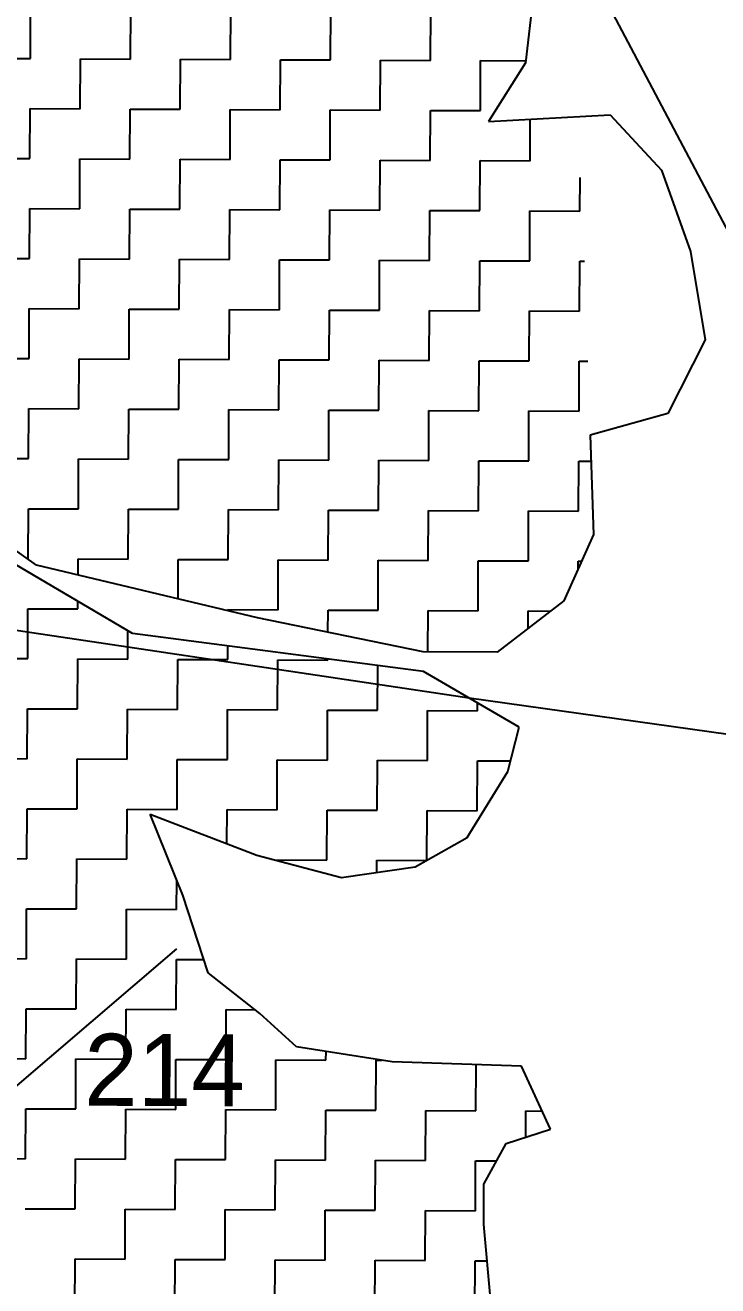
# Model space of a CAD drawing. Header units: metres. Extents: x 281411 to 286097, y 2026212 to 2030446.
# Drawn here: x 284463.5 to 284644.1, y 2029844.6 to 2030173.4 of the extents above; entities that cross this region are included whole.
import ezdxf
from ezdxf.enums import TextEntityAlignment as Align

# ---------------------------------------------------------------- set-up
doc = ezdxf.new("R2010")
doc.units = ezdxf.units.M
for name, color, linetype in [('POLY_HATCH', 12, 'Continuous'), ('POLY_PARCEL', 6, 'Continuous'), ('TEXT_PARCEL', 7, 'Continuous'), ('V_BOUND_LINE', 7, 'Continuous')]:
    doc.layers.add(name, color=color, linetype=linetype)
doc.styles.add('TEXT_MAP', font='')
doc.styles.get('TEXT_MAP').set_extended_font_data('Kruti Dev 050')

msp = doc.modelspace()

# ---------------------------------------------------------------- linework, layer by layer
msp.add_lwpolyline([(284403.34, 2029847.2), (284503.05, 2029932.46)])
at = {"layer": 'POLY_HATCH'}
for p, q in [((284596, 2030180.96), (284593.99, 2030163.66)), ((284593.99, 2030163.66), (284584.31, 2030148.33)), ((284584.31, 2030148.33), (284616.06, 2030150.1)), ((284616.06, 2030150.1), (284629.46, 2030135.62)), ((284629.46, 2030135.62), (284637.06, 2030114.44)), ((284637.06, 2030114.44), (284640.8, 2030091.35)), ((284640.8, 2030091.35), (284631.09, 2030072.17)), ((284631.09, 2030072.17), (284610.87, 2030066.49)), ((284610.87, 2030066.49), (284611.71, 2030040.53)), ((284491.45, 2030014.78), (284413.62, 2030060.56)), ((284466.44, 2030032.53), (284443.43, 2030048.98)), ((284611.71, 2030040.53), (284603.94, 2030023.26)), ((284524.09, 2030018.81), (284466.44, 2030032.53)), ((284603.94, 2030023.26), (284586.57, 2030009.88)), ((284567.33, 2030009.97), (284524.09, 2030018.81)), ((284567.39, 2030004.83), (284491.45, 2030014.78)), ((284586.57, 2030009.88), (284567.33, 2030009.97)), ((284592.34, 2029990.29), (284567.39, 2030004.83)), ((284589.4, 2029978.77), (284592.34, 2029990.29)), ((284578.74, 2029961.51), (284589.4, 2029978.77)), ((284504.61, 2029946.47), (284496.05, 2029967.65)), ((284496.05, 2029967.65), (284523.89, 2029956.95)), ((284565.24, 2029953.88), (284578.74, 2029961.51)), ((284523.89, 2029956.95), (284545.99, 2029951.09)), ((284545.99, 2029951.09), (284565.24, 2029953.88)), ((284511.25, 2029926.25), (284504.61, 2029946.47)), ((284524.67, 2029915.61), (284511.25, 2029926.25)), ((284534.25, 2029906.92), (284524.67, 2029915.61)), ((284559.24, 2029902.96), (284534.25, 2029906.92)), ((284592.9, 2029901.84), (284559.24, 2029902.96)), ((284600.52, 2029885.47), (284592.9, 2029901.84)), ((284588.96, 2029881.67), (284600.52, 2029885.47)), ((284583.14, 2029871.12), (284588.96, 2029881.67)), ((284583.09, 2029860.55), (284583.14, 2029871.12)), ((284584.93, 2029840.35), (284583.09, 2029860.55))]:
    msp.add_line(p, q, dxfattribs=at)
at = {"layer": 'POLY_HATCH', "linetype": 'Continuous'}
for p, q in [((284464.85, 2030164.73), (284464.91, 2030177.77)), ((284490.94, 2030164.61), (284491, 2030177.66)), ((284517.03, 2030164.49), (284517.09, 2030177.54)), ((284543.12, 2030164.37), (284543.18, 2030177.42)), ((284569.22, 2030164.26), (284569.27, 2030177.3)), ((284451.8, 2030164.79), (284464.85, 2030164.73)), ((284477.83, 2030151.62), (284477.89, 2030164.67)), ((284477.89, 2030164.67), (284490.94, 2030164.61)), ((284503.93, 2030151.51), (284503.99, 2030164.55)), ((284503.99, 2030164.55), (284517.03, 2030164.49)), ((284530.02, 2030151.39), (284530.08, 2030164.43)), ((284530.08, 2030164.43), (284543.12, 2030164.37)), ((284556.11, 2030151.27), (284556.17, 2030164.32)), ((284556.17, 2030164.32), (284569.22, 2030164.26)), ((284582.2, 2030151.15), (284582.26, 2030164.2)), ((284582.26, 2030164.2), (284594.05, 2030164.14)), ((284464.73, 2030138.64), (284464.79, 2030151.68)), ((284464.79, 2030151.68), (284477.83, 2030151.62)), ((284490.82, 2030138.52), (284490.88, 2030151.56)), ((284490.88, 2030151.56), (284503.93, 2030151.51)), ((284516.91, 2030138.4), (284516.97, 2030151.45)), ((284516.97, 2030151.45), (284530.02, 2030151.39)), ((284543.01, 2030138.28), (284543.06, 2030151.33)), ((284543.06, 2030151.33), (284556.11, 2030151.27)), ((284569.1, 2030138.16), (284569.16, 2030151.21)), ((284569.16, 2030151.21), (284582.2, 2030151.15)), ((284595.19, 2030138.05), (284595.24, 2030148.94)), ((284451.68, 2030138.69), (284464.73, 2030138.64)), ((284477.72, 2030125.53), (284477.78, 2030138.58)), ((284477.78, 2030138.58), (284490.82, 2030138.52)), ((284503.81, 2030125.41), (284503.87, 2030138.46)), ((284503.87, 2030138.46), (284516.91, 2030138.4)), ((284529.9, 2030125.3), (284529.96, 2030138.34)), ((284529.96, 2030138.34), (284543.01, 2030138.28)), ((284555.99, 2030125.18), (284556.05, 2030138.22)), ((284556.05, 2030138.22), (284569.1, 2030138.16)), ((284582.08, 2030125.06), (284582.14, 2030138.11)), ((284582.14, 2030138.11), (284595.19, 2030138.05)), ((284608.18, 2030124.94), (284608.22, 2030133.68)), ((284464.61, 2030112.54), (284464.67, 2030125.59)), ((284464.67, 2030125.59), (284477.72, 2030125.53)), ((284490.7, 2030112.43), (284490.76, 2030125.47)), ((284490.76, 2030125.47), (284503.81, 2030125.41)), ((284516.8, 2030112.31), (284516.85, 2030125.35)), ((284516.85, 2030125.35), (284529.9, 2030125.3)), ((284542.89, 2030112.19), (284542.95, 2030125.24)), ((284542.95, 2030125.24), (284555.99, 2030125.18)), ((284568.98, 2030112.07), (284569.04, 2030125.12)), ((284569.04, 2030125.12), (284582.08, 2030125.06)), ((284595.07, 2030111.95), (284595.13, 2030125)), ((284595.13, 2030125), (284608.18, 2030124.94)), ((284451.57, 2030112.6), (284464.61, 2030112.54)), ((284477.6, 2030099.44), (284477.66, 2030112.49)), ((284477.66, 2030112.49), (284490.7, 2030112.43)), ((284503.69, 2030099.32), (284503.75, 2030112.37)), ((284503.75, 2030112.37), (284516.8, 2030112.31)), ((284529.78, 2030099.2), (284529.84, 2030112.25)), ((284529.84, 2030112.25), (284542.89, 2030112.19)), ((284555.87, 2030099.09), (284555.93, 2030112.13)), ((284555.93, 2030112.13), (284568.98, 2030112.07)), ((284581.97, 2030098.97), (284582.03, 2030112.01)), ((284582.03, 2030112.01), (284595.07, 2030111.95)), ((284608.06, 2030098.85), (284608.12, 2030111.9)), ((284608.12, 2030111.9), (284609.39, 2030111.89)), ((284464.49, 2030086.45), (284464.55, 2030099.5)), ((284464.55, 2030099.5), (284477.6, 2030099.44)), ((284490.59, 2030086.33), (284490.64, 2030099.38)), ((284490.64, 2030099.38), (284503.69, 2030099.32)), ((284516.68, 2030086.22), (284516.74, 2030099.26)), ((284516.74, 2030099.26), (284529.78, 2030099.2)), ((284542.77, 2030086.1), (284542.83, 2030099.14)), ((284542.83, 2030099.14), (284555.87, 2030099.09)), ((284568.86, 2030085.98), (284568.92, 2030099.03)), ((284568.92, 2030099.03), (284581.97, 2030098.97)), ((284594.95, 2030085.86), (284595.01, 2030098.91)), ((284595.01, 2030098.91), (284608.06, 2030098.85)), ((284451.45, 2030086.51), (284464.49, 2030086.45)), ((284477.48, 2030073.35), (284477.54, 2030086.39)), ((284477.54, 2030086.39), (284490.59, 2030086.33)), ((284503.57, 2030073.23), (284503.63, 2030086.28)), ((284503.63, 2030086.28), (284516.68, 2030086.22)), ((284529.66, 2030073.11), (284529.72, 2030086.16)), ((284529.72, 2030086.16), (284542.77, 2030086.1)), ((284555.76, 2030072.99), (284555.82, 2030086.04)), ((284555.82, 2030086.04), (284568.86, 2030085.98)), ((284581.85, 2030072.88), (284581.91, 2030085.92)), ((284581.91, 2030085.92), (284594.95, 2030085.86)), ((284607.94, 2030072.76), (284608, 2030085.8)), ((284608, 2030085.8), (284610.24, 2030085.79)), ((284464.38, 2030060.36), (284464.43, 2030073.41)), ((284464.43, 2030073.41), (284477.48, 2030073.35)), ((284490.47, 2030060.24), (284490.53, 2030073.29)), ((284490.53, 2030073.29), (284503.57, 2030073.23)), ((284516.56, 2030060.12), (284516.62, 2030073.17)), ((284516.62, 2030073.17), (284529.66, 2030073.11)), ((284542.65, 2030060.01), (284542.71, 2030073.05)), ((284542.71, 2030073.05), (284555.76, 2030072.99)), ((284568.74, 2030059.89), (284568.8, 2030072.93)), ((284568.8, 2030072.93), (284581.85, 2030072.88)), ((284594.84, 2030059.77), (284594.89, 2030072.82)), ((284594.89, 2030072.82), (284607.94, 2030072.76)), ((284451.33, 2030060.42), (284464.38, 2030060.36)), ((284477.36, 2030047.26), (284477.42, 2030060.3)), ((284477.42, 2030060.3), (284490.47, 2030060.24)), ((284503.45, 2030047.14), (284503.51, 2030060.18)), ((284503.51, 2030060.18), (284516.56, 2030060.12)), ((284529.55, 2030047.02), (284529.61, 2030060.07)), ((284529.61, 2030060.07), (284542.65, 2030060.01)), ((284555.64, 2030046.9), (284555.7, 2030059.95)), ((284555.7, 2030059.95), (284568.74, 2030059.89)), ((284581.73, 2030046.78), (284581.79, 2030059.83)), ((284581.79, 2030059.83), (284594.84, 2030059.77)), ((284607.82, 2030046.67), (284607.88, 2030059.71)), ((284607.88, 2030059.71), (284611.09, 2030059.7)), ((284464.26, 2030034.27), (284464.32, 2030047.31)), ((284464.32, 2030047.31), (284477.36, 2030047.26)), ((284490.35, 2030034.15), (284490.41, 2030047.2)), ((284490.41, 2030047.2), (284503.45, 2030047.14)), ((284516.44, 2030034.03), (284516.5, 2030047.08)), ((284516.5, 2030047.08), (284529.55, 2030047.02)), ((284542.53, 2030033.91), (284542.59, 2030046.96)), ((284542.59, 2030046.96), (284555.64, 2030046.9)), ((284568.63, 2030033.8), (284568.68, 2030046.84)), ((284568.68, 2030046.84), (284581.73, 2030046.78)), ((284594.72, 2030033.68), (284594.78, 2030046.72)), ((284594.78, 2030046.72), (284607.82, 2030046.67)), ((284464.01, 2030034.27), (284464.26, 2030034.27)), ((284477.28, 2030029.95), (284477.3, 2030034.21)), ((284477.3, 2030034.21), (284490.35, 2030034.15)), ((284503.35, 2030023.75), (284503.4, 2030034.09)), ((284503.4, 2030034.09), (284516.44, 2030034.03)), ((284529.43, 2030020.93), (284529.49, 2030033.97)), ((284529.49, 2030033.97), (284542.53, 2030033.91)), ((284555.52, 2030020.81), (284555.58, 2030033.86)), ((284555.58, 2030033.86), (284568.63, 2030033.8)), ((284581.61, 2030020.69), (284581.67, 2030033.74)), ((284581.67, 2030033.74), (284594.72, 2030033.68)), ((284607.76, 2030033.62), (284608.6, 2030033.62)), ((284607.76, 2030031.74), (284607.76, 2030033.62)), ((284464.14, 2030008.18), (284464.2, 2030021.22)), ((284464.14, 2030008.18), (284464.2, 2030021.22)), ((284464.2, 2030021.22), (284477.25, 2030021.16)), ((284464.2, 2030021.22), (284477.25, 2030021.16)), ((284477.25, 2030021.16), (284477.25, 2030023.13)), ((284477.25, 2030021.16), (284477.25, 2030023.13)), ((284516.38, 2030020.99), (284529.43, 2030020.93)), ((284516.38, 2030020.65), (284516.38, 2030020.99)), ((284542.45, 2030015.06), (284542.48, 2030020.87)), ((284542.48, 2030020.87), (284555.52, 2030020.81)), ((284568.52, 2030009.96), (284568.57, 2030020.75)), ((284568.57, 2030020.75), (284581.61, 2030020.69)), ((284594.64, 2030016.1), (284594.66, 2030020.63)), ((284594.66, 2030020.63), (284600.5, 2030020.61)), ((284490.23, 2030008.06), (284490.27, 2030015.48)), ((284490.23, 2030008.06), (284490.27, 2030015.48)), ((284516.32, 2030007.94), (284516.34, 2030011.52)), ((284516.32, 2030007.94), (284516.34, 2030011.52)), ((284451.09, 2030008.24), (284464.14, 2030008.18)), ((284451.09, 2030008.24), (284464.14, 2030008.18)), ((284477.13, 2029995.07), (284477.19, 2030008.12)), ((284477.13, 2029995.07), (284477.19, 2030008.12)), ((284477.19, 2030008.12), (284490.23, 2030008.06)), ((284477.19, 2030008.12), (284490.23, 2030008.06)), ((284503.22, 2029994.95), (284503.28, 2030008)), ((284503.22, 2029994.95), (284503.28, 2030008)), ((284503.28, 2030008), (284516.32, 2030007.94)), ((284503.28, 2030008), (284516.32, 2030007.94)), ((284529.31, 2029994.84), (284529.37, 2030007.88)), ((284529.31, 2029994.84), (284529.37, 2030007.88)), ((284529.37, 2030007.88), (284542.42, 2030007.82)), ((284529.37, 2030007.88), (284542.42, 2030007.82)), ((284542.42, 2030007.82), (284542.42, 2030008.1)), ((284542.42, 2030007.82), (284542.42, 2030008.1)), ((284555.4, 2029994.72), (284555.46, 2030006.39)), ((284555.4, 2029994.72), (284555.46, 2030006.39)), ((284464.02, 2029982.08), (284464.08, 2029995.13)), ((284464.02, 2029982.08), (284464.08, 2029995.13)), ((284464.08, 2029995.13), (284477.13, 2029995.07)), ((284464.08, 2029995.13), (284477.13, 2029995.07)), ((284490.11, 2029981.97), (284490.17, 2029995.01)), ((284490.11, 2029981.97), (284490.17, 2029995.01)), ((284490.17, 2029995.01), (284503.22, 2029994.95)), ((284490.17, 2029995.01), (284503.22, 2029994.95)), ((284516.21, 2029981.85), (284516.27, 2029994.89)), ((284516.21, 2029981.85), (284516.27, 2029994.89)), ((284516.27, 2029994.89), (284529.31, 2029994.84)), ((284516.27, 2029994.89), (284529.31, 2029994.84)), ((284542.3, 2029981.73), (284542.36, 2029994.78)), ((284542.3, 2029981.73), (284542.36, 2029994.78)), ((284542.36, 2029994.78), (284555.4, 2029994.72)), ((284542.36, 2029994.78), (284555.4, 2029994.72)), ((284568.39, 2029981.61), (284568.45, 2029994.66)), ((284568.39, 2029981.61), (284568.45, 2029994.66)), ((284568.45, 2029994.66), (284581.5, 2029994.6)), ((284568.45, 2029994.66), (284581.5, 2029994.6)), ((284581.5, 2029994.6), (284581.5, 2029996.6)), ((284581.5, 2029994.6), (284581.5, 2029996.6)), ((284450.98, 2029982.14), (284464.02, 2029982.08)), ((284450.98, 2029982.14), (284464.02, 2029982.08)), ((284477.01, 2029968.98), (284477.07, 2029982.03)), ((284477.01, 2029968.98), (284477.07, 2029982.03)), ((284477.07, 2029982.03), (284490.11, 2029981.97)), ((284477.07, 2029982.03), (284490.11, 2029981.97)), ((284503.1, 2029968.86), (284503.16, 2029981.91)), ((284503.1, 2029968.86), (284503.16, 2029981.91)), ((284503.16, 2029981.91), (284516.21, 2029981.85)), ((284503.16, 2029981.91), (284516.21, 2029981.85)), ((284529.19, 2029968.74), (284529.25, 2029981.79)), ((284529.19, 2029968.74), (284529.25, 2029981.79)), ((284529.25, 2029981.79), (284542.3, 2029981.73)), ((284529.25, 2029981.79), (284542.3, 2029981.73)), ((284555.29, 2029968.63), (284555.34, 2029981.67)), ((284555.29, 2029968.63), (284555.34, 2029981.67)), ((284555.34, 2029981.67), (284568.39, 2029981.61)), ((284555.34, 2029981.67), (284568.39, 2029981.61)), ((284581.38, 2029968.51), (284581.44, 2029981.55)), ((284581.38, 2029968.51), (284581.44, 2029981.55)), ((284581.44, 2029981.55), (284590.1, 2029981.51)), ((284581.44, 2029981.55), (284590.1, 2029981.51)), ((284463.9, 2029955.99), (284463.96, 2029969.04)), ((284463.9, 2029955.99), (284463.96, 2029969.04)), ((284463.96, 2029969.04), (284477.01, 2029968.98)), ((284463.96, 2029969.04), (284477.01, 2029968.98)), ((284490, 2029955.87), (284490.06, 2029968.92)), ((284490, 2029955.87), (284490.06, 2029968.92)), ((284490.06, 2029968.92), (284503.1, 2029968.86)), ((284490.06, 2029968.92), (284503.1, 2029968.86)), ((284516.11, 2029959.95), (284516.15, 2029968.8)), ((284516.11, 2029959.95), (284516.15, 2029968.8)), ((284516.15, 2029968.8), (284529.19, 2029968.74)), ((284516.15, 2029968.8), (284529.19, 2029968.74)), ((284542.18, 2029955.64), (284542.24, 2029968.68)), ((284542.18, 2029955.64), (284542.24, 2029968.68)), ((284542.24, 2029968.68), (284555.29, 2029968.63)), ((284542.24, 2029968.68), (284555.29, 2029968.63)), ((284568.27, 2029955.6), (284568.33, 2029968.57)), ((284568.27, 2029955.6), (284568.33, 2029968.57)), ((284568.33, 2029968.57), (284581.38, 2029968.51)), ((284568.33, 2029968.57), (284581.38, 2029968.51)), ((284450.86, 2029956.05), (284463.9, 2029955.99)), ((284450.86, 2029956.05), (284463.9, 2029955.99)), ((284476.89, 2029942.89), (284476.95, 2029955.93)), ((284476.89, 2029942.89), (284476.95, 2029955.93)), ((284476.95, 2029955.93), (284490, 2029955.87)), ((284476.95, 2029955.93), (284490, 2029955.87)), ((284529.13, 2029955.7), (284542.18, 2029955.64)), ((284529.13, 2029955.56), (284529.13, 2029955.7)), ((284529.13, 2029955.7), (284542.18, 2029955.64)), ((284529.13, 2029955.56), (284529.13, 2029955.7)), ((284555.21, 2029952.43), (284555.23, 2029955.58)), ((284555.21, 2029952.43), (284555.23, 2029955.58)), ((284555.23, 2029955.58), (284568.14, 2029955.52)), ((284555.23, 2029955.58), (284568.14, 2029955.52)), ((284502.98, 2029942.77), (284503.02, 2029950.4)), ((284502.98, 2029942.77), (284503.02, 2029950.4)), ((284463.79, 2029929.9), (284463.85, 2029942.95)), ((284463.79, 2029929.9), (284463.85, 2029942.95)), ((284463.85, 2029942.95), (284476.89, 2029942.89)), ((284463.85, 2029942.95), (284476.89, 2029942.89)), ((284489.88, 2029929.78), (284489.94, 2029942.83)), ((284489.88, 2029929.78), (284489.94, 2029942.83)), ((284489.94, 2029942.83), (284502.98, 2029942.77)), ((284489.94, 2029942.83), (284502.98, 2029942.77)), ((284450.74, 2029929.96), (284463.79, 2029929.9)), ((284450.74, 2029929.96), (284463.79, 2029929.9)), ((284476.77, 2029916.8), (284476.83, 2029929.84)), ((284476.77, 2029916.8), (284476.83, 2029929.84)), ((284476.83, 2029929.84), (284489.88, 2029929.78)), ((284476.83, 2029929.84), (284489.88, 2029929.78)), ((284502.87, 2029916.68), (284502.92, 2029929.72)), ((284502.87, 2029916.68), (284502.92, 2029929.72)), ((284502.92, 2029929.72), (284510.12, 2029929.69)), ((284502.92, 2029929.72), (284510.12, 2029929.69)), ((284463.67, 2029903.81), (284463.73, 2029916.85)), ((284463.67, 2029903.81), (284463.73, 2029916.85)), ((284463.73, 2029916.85), (284476.77, 2029916.8)), ((284463.73, 2029916.85), (284476.77, 2029916.8)), ((284489.76, 2029903.69), (284489.82, 2029916.74)), ((284489.76, 2029903.69), (284489.82, 2029916.74)), ((284489.82, 2029916.74), (284502.87, 2029916.68)), ((284489.82, 2029916.74), (284502.87, 2029916.68)), ((284515.85, 2029903.57), (284515.91, 2029916.62)), ((284515.85, 2029903.57), (284515.91, 2029916.62)), ((284515.91, 2029916.62), (284523.44, 2029916.58)), ((284515.91, 2029916.62), (284523.44, 2029916.58)), ((284450.62, 2029903.87), (284463.67, 2029903.81)), ((284450.62, 2029903.87), (284463.67, 2029903.81)), ((284476.66, 2029890.7), (284476.71, 2029903.75)), ((284476.66, 2029890.7), (284476.71, 2029903.75)), ((284476.71, 2029903.75), (284489.76, 2029903.69)), ((284476.71, 2029903.75), (284489.76, 2029903.69)), ((284502.75, 2029890.59), (284502.81, 2029903.63)), ((284502.75, 2029890.59), (284502.81, 2029903.63)), ((284502.81, 2029903.63), (284515.85, 2029903.57)), ((284502.81, 2029903.63), (284515.85, 2029903.57)), ((284528.84, 2029890.47), (284528.9, 2029903.51)), ((284528.84, 2029890.47), (284528.9, 2029903.51)), ((284528.9, 2029903.51), (284541.94, 2029903.45)), ((284528.9, 2029903.51), (284541.94, 2029903.45)), ((284541.94, 2029903.45), (284541.95, 2029905.69)), ((284541.94, 2029903.45), (284541.95, 2029905.69)), ((284554.93, 2029890.35), (284554.99, 2029903.4)), ((284554.93, 2029890.35), (284554.99, 2029903.4)), ((284554.99, 2029903.4), (284556.51, 2029903.39)), ((284554.99, 2029903.4), (284556.51, 2029903.39)), ((284581.02, 2029890.23), (284581.08, 2029902.23)), ((284581.02, 2029890.23), (284581.08, 2029902.23)), ((284463.55, 2029877.72), (284463.61, 2029890.76)), ((284463.55, 2029877.72), (284463.61, 2029890.76)), ((284463.61, 2029890.76), (284476.66, 2029890.7)), ((284463.61, 2029890.76), (284476.66, 2029890.7)), ((284489.64, 2029877.6), (284489.7, 2029890.64)), ((284489.64, 2029877.6), (284489.7, 2029890.64)), ((284489.7, 2029890.64), (284502.75, 2029890.59)), ((284489.7, 2029890.64), (284502.75, 2029890.59)), ((284515.74, 2029877.48), (284515.79, 2029890.53)), ((284515.74, 2029877.48), (284515.79, 2029890.53)), ((284515.79, 2029890.53), (284528.84, 2029890.47)), ((284515.79, 2029890.53), (284528.84, 2029890.47)), ((284541.83, 2029877.36), (284541.89, 2029890.41)), ((284541.83, 2029877.36), (284541.89, 2029890.41)), ((284541.89, 2029890.41), (284554.93, 2029890.35)), ((284541.89, 2029890.41), (284554.93, 2029890.35)), ((284567.92, 2029877.24), (284567.98, 2029890.29)), ((284567.92, 2029877.24), (284567.98, 2029890.29)), ((284567.98, 2029890.29), (284581.02, 2029890.23)), ((284567.98, 2029890.29), (284581.02, 2029890.23)), ((284594.04, 2029883.34), (284594.07, 2029890.17)), ((284594.04, 2029883.34), (284594.07, 2029890.17)), ((284594.07, 2029890.17), (284598.34, 2029890.15)), ((284594.07, 2029890.17), (284598.34, 2029890.15)), ((284450.51, 2029877.78), (284463.55, 2029877.72)), ((284450.51, 2029877.78), (284463.55, 2029877.72)), ((284476.54, 2029864.61), (284476.6, 2029877.66)), ((284476.54, 2029864.61), (284476.6, 2029877.66)), ((284476.6, 2029877.66), (284489.64, 2029877.6)), ((284476.6, 2029877.66), (284489.64, 2029877.6)), ((284502.63, 2029864.49), (284502.69, 2029877.54)), ((284502.63, 2029864.49), (284502.69, 2029877.54)), ((284502.69, 2029877.54), (284515.74, 2029877.48)), ((284502.69, 2029877.54), (284515.74, 2029877.48)), ((284528.72, 2029864.38), (284528.78, 2029877.42)), ((284528.72, 2029864.38), (284528.78, 2029877.42)), ((284528.78, 2029877.42), (284541.83, 2029877.36)), ((284528.78, 2029877.42), (284541.83, 2029877.36)), ((284554.81, 2029864.26), (284554.87, 2029877.3)), ((284554.81, 2029864.26), (284554.87, 2029877.3)), ((284554.87, 2029877.3), (284567.92, 2029877.24)), ((284554.87, 2029877.3), (284567.92, 2029877.24)), ((284580.91, 2029864.14), (284580.97, 2029877.19)), ((284580.91, 2029864.14), (284580.97, 2029877.19)), ((284580.97, 2029877.19), (284586.47, 2029877.16)), ((284580.97, 2029877.19), (284586.47, 2029877.16)), ((284463.49, 2029864.67), (284476.54, 2029864.61)), ((284463.49, 2029864.67), (284476.54, 2029864.61)), ((284489.53, 2029851.51), (284489.58, 2029864.55)), ((284489.53, 2029851.51), (284489.58, 2029864.55)), ((284489.58, 2029864.55), (284502.63, 2029864.49)), ((284489.58, 2029864.55), (284502.63, 2029864.49)), ((284515.62, 2029851.39), (284515.68, 2029864.43)), ((284515.62, 2029851.39), (284515.68, 2029864.43)), ((284515.68, 2029864.43), (284528.72, 2029864.38)), ((284515.68, 2029864.43), (284528.72, 2029864.38)), ((284541.71, 2029851.27), (284541.77, 2029864.32)), ((284541.71, 2029851.27), (284541.77, 2029864.32)), ((284541.77, 2029864.32), (284554.81, 2029864.26)), ((284541.77, 2029864.32), (284554.81, 2029864.26)), ((284567.8, 2029851.15), (284567.86, 2029864.2)), ((284567.8, 2029851.15), (284567.86, 2029864.2)), ((284567.86, 2029864.2), (284580.91, 2029864.14)), ((284567.86, 2029864.2), (284580.91, 2029864.14)), ((284476.42, 2029838.52), (284476.48, 2029851.57)), ((284476.42, 2029838.52), (284476.48, 2029851.57)), ((284476.48, 2029851.57), (284489.53, 2029851.51)), ((284476.48, 2029851.57), (284489.53, 2029851.51)), ((284502.51, 2029838.4), (284502.57, 2029851.45)), ((284502.51, 2029838.4), (284502.57, 2029851.45)), ((284502.57, 2029851.45), (284515.62, 2029851.39)), ((284502.57, 2029851.45), (284515.62, 2029851.39)), ((284528.6, 2029838.28), (284528.66, 2029851.33)), ((284528.6, 2029838.28), (284528.66, 2029851.33)), ((284528.66, 2029851.33), (284541.71, 2029851.27)), ((284528.66, 2029851.33), (284541.71, 2029851.27)), ((284554.7, 2029838.17), (284554.76, 2029851.21)), ((284554.7, 2029838.17), (284554.76, 2029851.21)), ((284554.76, 2029851.21), (284567.8, 2029851.15)), ((284554.76, 2029851.21), (284567.8, 2029851.15)), ((284580.79, 2029838.05), (284580.85, 2029851.09)), ((284580.79, 2029838.05), (284580.85, 2029851.09)), ((284580.85, 2029851.09), (284583.95, 2029851.08)), ((284580.85, 2029851.09), (284583.95, 2029851.08))]:
    msp.add_line(p, q, dxfattribs=at)
at = {"layer": 'POLY_PARCEL'}
for p, q in [((284289.74, 2030041.07), (284579.32, 2029997.99)), ((284579.32, 2029997.99), (284679.28, 2029983.85))]:
    msp.add_line(p, q, dxfattribs=at)
at = {"layer": 'V_BOUND_LINE'}
msp.add_line((284718.81, 2029983.17), (284588.16, 2030230.93), dxfattribs=at)

# ---------------------------------------------------------------- texts
at = {"layer": 'TEXT_PARCEL', "style": 'TEXT_MAP'}
msp.add_text('214', height=18.786, rotation=359.7413, dxfattribs=at).set_placement((284499.8, 2029891.46), align=Align.CENTER)

doc.saveas('drawing.dxf')
